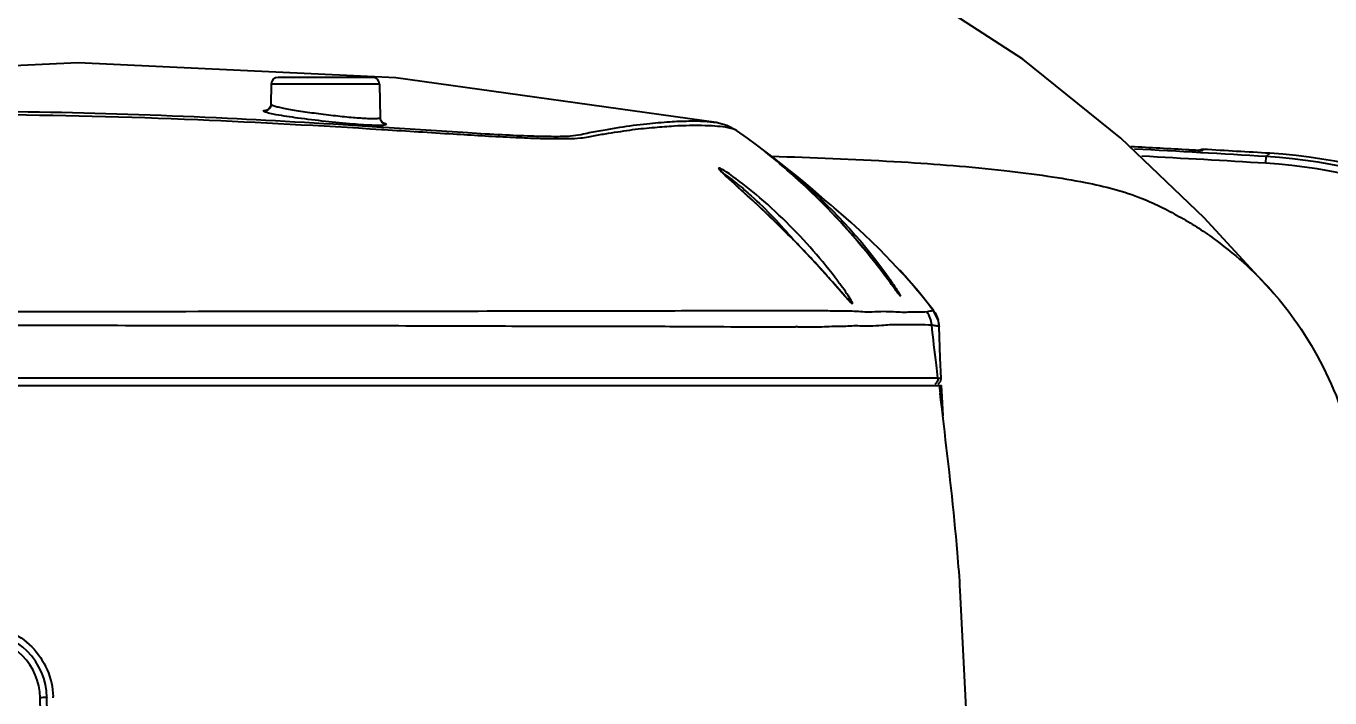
# Model space of a CAD drawing. Header units: millimetres. Extents: x 5828 to 6704, y 123 to 421.
# Drawn here: x 6580.433 to 6585.261, y 239.829 to 242.315 of the extents above; entities that cross this region are included whole.
import ezdxf

# ---------------------------------------------------------------- set-up
doc = ezdxf.new("R2010")
doc.units = ezdxf.units.MM
for name, color, linetype in [('外形图', 7, 'Continuous'), ('尺寸标注', 7, 'Continuous'), ('运动范围', 7, 'Continuous')]:
    doc.layers.add(name, color=color, linetype=linetype)
doc.styles.add('微软雅黑', font='msyh.ttc', dxfattribs={"height": 1.5})
doc.dimstyles.new('尺寸标注_1_20比例', dxfattribs={"dimtxt": 1.5, "dimasz": 1.25, "dimexe": 0.5, "dimexo": 0.4, "dimgap": 0.5, "dimtad": 1, "dimdec": 1, "dimlfac": 20, "dimdsep": 46, "dimtxsty": '微软雅黑', "dimcen": 0.09, "dimadec": 0, "dimazin": 0, "dimtp": 0.01, "dimtm": 0.01, "dimtfac": 1, "dimtdec": 1, "dimtofl": 0, "dimtmove": 0, "dimatfit": 3, "dimfxl": 1, "dimtolj": 1, "dimarcsym": 0})

# ---------------------------------------------------------------- blocks, each defined once
blk = doc.blocks.new('*D1116')
at = {"layer": 'Defpoints', "color": 0}
for p in [(6584.311, 246.3126), (6624.6766, 244.0809), (6580.2667, 236.2503), (6631.9232, 236.2503), (6532.269, 236.1435)]:
    blk.add_point(p, dxfattribs=at)
at = {"layer": '尺寸标注', "color": 0, "lineweight": -2}
blk.add_arc((6579.9508, 236.1946), 11.0175, 16.50404, 173.55736, dxfattribs=at)
at = {"layer": '尺寸标注', "color": 0}
for points in [[(6590.3116, 239.2767), (6590.7172, 239.3722), (6590.8009, 238.1077)], [(6568.7949, 237.4424), (6569.2109, 237.4192), (6568.9333, 236.1828)]]:
    blk.add_solid(points, dxfattribs=at)
at = {"layer": '尺寸标注', "color": 0, "insert": (6578.8726, 248.4438), "char_height": 1.5, "attachment_point": 5, "rotation": 5.0307, "style": '微软雅黑'}
blk.add_mtext('\\A1;-\\A1;170%%d', dxfattribs=at)

msp = doc.modelspace()

# ---------------------------------------------------------------- linework, layer by layer
at = {"layer": '外形图', "color": 7, "linetype": 'Continuous'}
for p, q in [((6581.7171, 242.1253), (6581.3662, 242.1253)), ((6582.9887, 241.9581), (6581.8021, 242.1237)), ((6581.3412, 242.1007), (6581.3399, 242.0252)), ((6581.7421, 242.1007), (6581.3412, 242.1007)), ((6581.7421, 242.1007), (6581.7443, 241.9757)), ((6581.7498, 241.9328), (6581.7576, 241.9323)), ((6581.7499, 241.9415), (6581.7578, 241.941)), ((6582.9886, 241.9581), (6582.989, 241.9581)), ((6583.0641, 241.9288), (6583.0641, 241.9288)), ((6583.1685, 241.8527), (6583.1384, 241.8751)), ((6583.1935, 241.8317), (6583.1728, 241.8485)), ((6583.1913, 241.8335), (6583.1945, 241.8335)), ((6583.202, 241.8246), (6583.1935, 241.8317)), ((6583.1945, 241.8335), (6583.2219, 241.8327)), ((6584.7501, 241.8563), (6584.7391, 241.8569)), ((6584.7635, 241.8557), (6584.7501, 241.8563)), ((6584.7741, 241.8552), (6584.7635, 241.8557)), ((6584.7892, 241.855), (6584.7931, 241.8587)), ((6585.0239, 241.8074), (6585.0255, 241.8324)), ((6585.0385, 241.8443), (6585.0255, 241.8324)), ((6583.212, 241.8164), (6583.202, 241.8246)), ((6583.2234, 241.8068), (6583.212, 241.8164)), ((6583.2362, 241.7959), (6583.2234, 241.8068)), ((6583.2505, 241.7835), (6583.2362, 241.7959)), ((6583.0116, 241.773), (6583.0075, 241.7774)), ((6583.3903, 241.6724), (6583.357, 241.701)), ((6583.4188, 241.3687), (6583.3914, 241.3995)), ((6583.6739, 241.4048), (6583.6589, 241.4211)), ((6583.736, 241.3337), (6583.6682, 241.4113)), ((6583.4603, 241.3215), (6583.4188, 241.3687)), ((6583.631, 241.3688), (6583.6148, 241.3904)), ((6583.6589, 241.331), (6583.631, 241.3688)), ((6583.7941, 241.2613), (6583.736, 241.3337)), ((6583.8141, 241.204), (6583.8145, 241.2036)), ((6583.8185, 241.088), (6583.8145, 241.2036)), ((6583.8145, 241.2036), (6583.8145, 241.2035)), ((6583.8215, 241.0115), (6583.8185, 241.088)), ((6583.8096, 241.012), (6577.1545, 241.0119)), ((6583.8187, 241.0115), (6583.8215, 241.0115)), ((6583.8187, 241.0115), (6583.8216, 241.0114)), ((6583.82, 241.0016), (6583.8215, 241.0115)), ((6577.1523, 240.9853), (6583.8229, 240.9853)), ((6583.8108, 240.9898), (6583.82, 241.0016)), ((6583.8252, 240.9426), (6583.8233, 240.9853)), ((6583.8197, 240.9422), (6583.8276, 240.8755)), ((6583.8219, 240.9232), (6583.8197, 240.9422)), ((6583.825, 240.897), (6583.8219, 240.9232)), ((6583.8287, 240.8724), (6583.8252, 240.9426)), ((6583.8289, 240.8635), (6583.825, 240.897)), ((6583.8313, 240.8429), (6583.8289, 240.8635)), ((6583.9463, 239.1707), (6583.8915, 240.226)), ((6580.4912, 239.5007), (6580.4855, 239.8296)), ((6580.5162, 239.5007), (6580.5105, 239.8296))]:
    msp.add_line(p, q, dxfattribs=at)
for points in [[(6585.0536, 241.3261), (6584.7961, 241.6055), (6584.4871, 241.9), (6584.1246, 242.1925), (6583.7251, 242.4515)], [(6581.8021, 242.1237), (6580.6265, 242.1788), (6579.429, 242.1242)], [(6581.3399, 242.0252), (6581.3385, 242.0174), (6581.3308, 242.0068), (6581.3259, 242.004)], [(6581.7514, 241.9582), (6581.7543, 241.9571), (6581.7525, 241.9584), (6581.7466, 241.966), (6581.7443, 241.9757)], [(6583.0641, 241.9288), (6583.0275, 241.9478), (6582.989, 241.9581)], [(6583.1384, 241.8751), (6583.1045, 241.9), (6583.0641, 241.9288)], [(6583.2281, 241.8067), (6583.1984, 241.8298), (6583.1685, 241.8527)], [(6584.7855, 241.8549), (6584.7858, 241.8549), (6584.7857, 241.8549), (6584.7842, 241.8549), (6584.7817, 241.855), (6584.7783, 241.8551), (6584.7741, 241.8552)], [(6583.357, 241.701), (6583.3363, 241.7185), (6583.3126, 241.7384), (6583.2856, 241.7606), (6583.2572, 241.7836), (6583.2281, 241.8067)], [(6583.6148, 241.3904), (6583.6051, 241.4032), (6583.5941, 241.4176), (6583.5818, 241.4334), (6583.5686, 241.4502), (6583.5541, 241.4683), (6583.5374, 241.4886), (6583.5178, 241.512), (6583.496, 241.5375), (6583.4736, 241.5629), (6583.4534, 241.5853), (6583.4345, 241.6057), (6583.4166, 241.6246), (6583.4003, 241.6415), (6583.3852, 241.657), (6583.3708, 241.6714), (6583.3573, 241.6847), (6583.3446, 241.697), (6583.3328, 241.7084), (6583.3219, 241.7188), (6583.3116, 241.7284), (6583.3019, 241.7374), (6583.2925, 241.746), (6583.2834, 241.7542), (6583.2747, 241.7621), (6583.2663, 241.7696), (6583.2505, 241.7835)], [(6583.1036, 241.688), (6583.0444, 241.7419), (6583.0337, 241.7518), (6583.0246, 241.7602), (6583.0173, 241.7673), (6583.0116, 241.773)], [(6583.3914, 241.3995), (6583.3759, 241.4167), (6583.359, 241.4352), (6583.3406, 241.4551), (6583.3208, 241.4762), (6583.2993, 241.4986), (6583.2748, 241.5239), (6583.2462, 241.5527), (6583.2168, 241.5816), (6583.1903, 241.6073), (6583.1662, 241.6302), (6583.1436, 241.6512), (6583.1228, 241.6705), (6583.1036, 241.688)], [(6583.4251, 241.6424), (6583.4138, 241.6521), (6583.3903, 241.6724)], [(6583.6589, 241.4211), (6583.5936, 241.489), (6583.5362, 241.5444), (6583.4887, 241.5877), (6583.4517, 241.6199), (6583.4251, 241.6424)], [(6583.4862, 241.2936), (6583.4861, 241.2937), (6583.4839, 241.2958), (6583.48, 241.2998), (6583.4746, 241.3056), (6583.468, 241.3129), (6583.4603, 241.3215)], [(6583.6673, 241.3202), (6583.6674, 241.3201), (6583.667, 241.3206), (6583.6652, 241.3228), (6583.6625, 241.3263), (6583.6589, 241.331)], [(6583.8146, 241.2038), (6583.8117, 241.2246), (6583.7938, 241.2618)]]:
    msp.add_lwpolyline(points, dxfattribs=at)
for centre, radius, start, end in [((6581.3662, 242.1003), 0.025, 90, 179), ((6581.7171, 242.1003), 0.025, 1, 90), ((6581.7039, 241.8022), 0.1636, 72.6318, 73.6488), ((6581.7693, 241.9762), 0.025, 228.0983, 235.8369), ((6581.3917, 181.9552), 59.9952, 86.801519, 87.007354), ((6581.3917, 181.9552), 59.9873, 86.527142, 86.993899), ((6581.3917, 181.9552), 59.9623, 86.527209, 86.966586), ((6584.9046, 244.8209), 2.9686, 266.805, 267.1742), ((6584.8482, 243.682), 1.8283, 267.1798, 267.6318), ((6584.8161, 242.9237), 1.0693, 267.6674, 267.8347), ((6584.7884, 242.0667), 0.2118, 268.6781, 269.0782), ((6584.7871, 241.9826), 0.1277, 269.0723, 269.6438), ((6584.7877, 241.8299), 0.0251, 86.7413, 95.0124), ((6581.3917, 181.9552), 60, 86.515409, 86.750135), ((6584.9044, 239.8364), 1.9996, 1.0427, 86.5299), ((6584.9171, 239.8484), 1.9996, 0.7525, 86.5198), ((6584.9044, 239.8364), 1.9746, 1.0728, 86.5321), ((6583.2495, 242.0098), 0.3359, 224.4444, 225.5372), ((6585.2142, 244.1167), 3.2169, 227.4563, 227.6112), ((6582.011, 239.8959), 2.2456, 40.6748, 42.2198), ((6582.2545, 240.4864), 1.4787, 36.2963, 36.7431), ((6582.4978, 240.5909), 1.3804, 33.9388, 34.6041), ((6581.9993, 239.886), 2.2609, 37.4721, 40.673), ((6583.7481, 241.5506), 0.3673, 222.9885, 223.428), ((6583.1653, 251.5053), 10.3031, 269.91152, 270.02887), ((6583.1634, 254.2356), 13.0335, 270.03137, 270.21764), ((6583.286, 237.1546), 4.0479, 89.9335, 90.0556), ((6583.7138, 241.2008), 0.1004, 1.7989, 15.7102), ((6581.5241, 240.6672), 2.312, 6.83, 7.1914), ((6580.2605, 239.8253), 0.25, 1, 88.5912), ((6580.2605, 239.8257), 0.225, 1.0039, 88.4313), ((6580.2621, 239.8243), 0.2714, 0.9654, 1.9806)]:
    msp.add_arc(centre, radius, start, end, dxfattribs=at)
for points, knots in [([(6581.3399, 242.0252), (6581.3398, 242.0189), (6581.3341, 242.0051), (6581.3197, 242.0001), (6581.3127, 242.0008)], [0, 0, 0, 0, 0.474153, 1, 1, 1, 1]), ([(6581.7335, 241.9722), (6581.7221, 241.9712), (6581.6926, 241.9723), (6581.6413, 241.9759), (6581.5778, 241.9825), (6581.51, 241.9908), (6581.4546, 241.9988), (6581.4144, 242.0053), (6581.3893, 242.0099), (6581.3692, 242.0141), (6581.3537, 242.0181), (6581.3453, 242.021), (6581.3399, 242.0237), (6581.3399, 242.0252)], [0, 0, 0, 0, 0.086062, 0.220835, 0.387661, 0.566039, 0.73445, 0.808517, 0.872774, 0.925289, 0.964474, 0.989292, 1, 1, 1, 1]), ([(6578.8164, 241.9462), (6579.306, 241.9787), (6580.0577, 241.9991), (6581.0358, 241.9739), (6581.5229, 241.9469), (6581.7498, 241.9328)], [0, 0, 0, 0, 0.50149, 0.767651, 1, 1, 1, 1]), ([(6579.2058, 241.9777), (6579.6446, 241.9995), (6580.303, 242.0082), (6581.1511, 241.9784), (6581.5596, 241.9539), (6581.7499, 241.9415)], [0, 0, 0, 0, 0.517806, 0.775206, 1, 1, 1, 1]), ([(6581.3127, 242.0008), (6581.3127, 242.0021), (6581.3192, 242.0038), (6581.323, 242.0043), (6581.3265, 242.0046)], [0, 0, 0, 0, 0.286014, 1, 1, 1, 1]), ([(6581.3247, 241.9948), (6581.3217, 241.9957), (6581.318, 241.9969), (6581.3127, 241.9994), (6581.3127, 242.0008)], [0, 0, 0, 0, 0.701974, 1, 1, 1, 1]), ([(6581.3588, 241.9873), (6581.3553, 241.988), (6581.3439, 241.9901), (6581.3325, 241.9926), (6581.3247, 241.9948)], [0, 0, 0, 0, 0.303924, 1, 1, 1, 1]), ([(6581.7232, 241.9476), (6581.6965, 241.9484), (6581.6359, 241.9527), (6581.5414, 241.962), (6581.4465, 241.9735), (6581.3856, 241.9824), (6581.3588, 241.9873)], [0, 0, 0, 0, 0.21781, 0.496803, 0.777213, 1, 1, 1, 1]), ([(6581.7443, 241.9757), (6581.7443, 241.9746), (6581.7395, 241.9726), (6581.7362, 241.9725), (6581.7335, 241.9722)], [0, 0, 0, 0, 0.296199, 1, 1, 1, 1]), ([(6581.7661, 241.9514), (6581.7661, 241.9503), (6581.7612, 241.9485), (6581.7538, 241.9479), (6581.7398, 241.9472), (6581.7293, 241.9475), (6581.7232, 241.9476)], [0, 0, 0, 0, 0.078535, 0.268876, 0.578064, 1, 1, 1, 1]), ([(6581.7573, 241.9568), (6581.7596, 241.956), (6581.7624, 241.9548), (6581.7661, 241.9525), (6581.7661, 241.9514)], [0, 0, 0, 0, 0.686681, 1, 1, 1, 1]), ([(6581.7576, 241.9323), (6581.8434, 241.927), (6581.9994, 241.917), (6582.1841, 241.9059), (6582.3069, 241.9005), (6582.379, 241.8985), (6582.437, 241.8984), (6582.4813, 241.9), (6582.5142, 241.9044), (6582.5484, 241.9125), (6582.5885, 241.9181), (6582.6348, 241.9255), (6582.6918, 241.9343), (6582.7576, 241.9402), (6582.8472, 241.9477), (6582.9097, 241.9488), (6582.9481, 241.9478)], [0, 0, 0, 0, 0.215976, 0.392528, 0.464434, 0.524841, 0.573427, 0.610204, 0.636054, 0.656549, 0.69841, 0.737575, 0.774299, 0.843345, 0.903327, 1, 1, 1, 1]), ([(6581.7578, 241.941), (6581.8616, 241.9343), (6582.0079, 241.9243), (6582.1897, 241.9136), (6582.2958, 241.9086), (6582.3802, 241.9068), (6582.4423, 241.9073), (6582.486, 241.9131), (6582.5282, 241.9234), (6582.5761, 241.931), (6582.647, 241.944), (6582.7267, 241.9534), (6582.812, 241.9616), (6582.8827, 241.9645), (6582.9402, 241.964), (6582.974, 241.9609), (6582.9886, 241.9581)], [0, 0, 0, 0, 0.252609, 0.355769, 0.441867, 0.5104, 0.560574, 0.59255, 0.617019, 0.665901, 0.710197, 0.792013, 0.860588, 0.91789, 0.963781, 1, 1, 1, 1]), ([(6582.9481, 241.9478), (6582.9532, 241.9477), (6582.9717, 241.947), (6582.9902, 241.9458), (6583.0035, 241.9443)], [0, 0, 0, 0, 0.273648, 1, 1, 1, 1]), ([(6583.0035, 241.9443), (6583.0162, 241.9429), (6583.0368, 241.9399), (6583.0574, 241.9335), (6583.0641, 241.9288)], [0, 0, 0, 0, 0.608339, 1, 1, 1, 1]), ([(6583.1706, 241.8504), (6583.1702, 241.8512), (6583.1756, 241.846), (6583.1792, 241.8443), (6583.1905, 241.835), (6583.1978, 241.8295), (6583.2022, 241.826)], [0, 0, 0, 0, 0.06417, 0.259973, 0.576603, 1, 1, 1, 1]), ([(6583.1806, 241.8421), (6583.1781, 241.8442), (6583.1754, 241.8473), (6583.1709, 241.8493), (6583.1706, 241.8504)], [0, 0, 0, 0, 0.738233, 1, 1, 1, 1]), ([(6583.6252, 241.3766), (6583.5567, 241.4683), (6583.4182, 241.6333), (6583.2592, 241.7784), (6583.1814, 241.8415)], [0, 0, 0, 0, 0.533378, 1, 1, 1, 1]), ([(6583.2219, 241.8327), (6583.3731, 241.8279), (6583.6514, 241.8164), (6583.9828, 241.7909), (6584.2092, 241.7622), (6584.3806, 241.7335), (6584.5252, 241.6975), (6584.6406, 241.6446), (6584.7102, 241.6069), (6584.7763, 241.5674), (6584.8591, 241.5093), (6584.9543, 241.4313), (6585.0225, 241.3618), (6585.0535, 241.3261)], [0, 0, 0, 0, 0.231193, 0.425523, 0.507801, 0.57977, 0.691225, 0.73391, 0.773368, 0.812166, 0.851547, 0.927789, 1, 1, 1, 1]), ([(6584.7757, 241.8551), (6584.7765, 241.8551), (6584.7791, 241.855), (6584.7817, 241.8549), (6584.7835, 241.8549)], [0, 0, 0, 0, 0.285745, 1, 1, 1, 1]), ([(6584.7863, 241.8549), (6584.7867, 241.8549), (6584.7876, 241.8549), (6584.7886, 241.8547), (6584.7892, 241.855)], [0, 0, 0, 0, 0.40242, 1, 1, 1, 1]), ([(6583.0374, 241.7679), (6583.0281, 241.7742), (6583.0237, 241.778), (6582.9975, 241.7917), (6582.9985, 241.7884)], [0, 0, 0, 0, 0.764781, 1, 1, 1, 1]), ([(6583.0097, 241.7746), (6583.0069, 241.7775), (6583.0032, 241.7818), (6582.9988, 241.7866), (6582.9986, 241.7885)], [0, 0, 0, 0, 0.675469, 1, 1, 1, 1]), ([(6583.2022, 241.826), (6583.2383, 241.7975), (6583.3983, 241.6639), (6583.5418, 241.5087), (6583.634, 241.3749)], [0, 0, 0, 0, 0.220567, 1, 1, 1, 1]), ([(6583.0391, 241.7466), (6583.0368, 241.7488), (6583.0284, 241.7565), (6583.02, 241.7643), (6583.0142, 241.7701)], [0, 0, 0, 0, 0.282198, 1, 1, 1, 1]), ([(6583.0165, 241.768), (6583.024, 241.7639), (6583.0419, 241.7511), (6583.0591, 241.7377), (6583.0693, 241.7293)], [0, 0, 0, 0, 0.393901, 1, 1, 1, 1]), ([(6583.4395, 241.371), (6583.3816, 241.4485), (6583.2837, 241.5595), (6583.1444, 241.6872), (6583.0718, 241.7445), (6583.0374, 241.7679)], [0, 0, 0, 0, 0.511714, 0.779625, 1, 1, 1, 1]), ([(6583.2545, 241.5444), (6583.2182, 241.5807), (6583.1493, 241.647), (6583.0782, 241.7109), (6583.0456, 241.7407)], [0, 0, 0, 0, 0.536891, 1, 1, 1, 1]), ([(6583.0693, 241.7293), (6583.086, 241.7156), (6583.1592, 241.652), (6583.2263, 241.5814), (6583.275, 241.524)], [0, 0, 0, 0, 0.223055, 1, 1, 1, 1]), ([(6583.4238, 241.363), (6583.4112, 241.3773), (6583.3562, 241.4392), (6583.2994, 241.4993), (6583.2545, 241.5444)], [0, 0, 0, 0, 0.230792, 1, 1, 1, 1]), ([(6583.4467, 241.3369), (6583.4448, 241.339), (6583.4372, 241.3477), (6583.4296, 241.3564), (6583.4238, 241.363)], [0, 0, 0, 0, 0.239405, 1, 1, 1, 1]), ([(6583.473, 241.3239), (6583.471, 241.3268), (6583.4623, 241.3396), (6583.4534, 241.3521), (6583.4463, 241.3617)], [0, 0, 0, 0, 0.228909, 1, 1, 1, 1]), ([(6583.6669, 241.3205), (6583.6645, 241.3235), (6583.6505, 241.3421), (6583.6368, 241.361), (6583.6252, 241.3766)], [0, 0, 0, 0, 0.165254, 1, 1, 1, 1]), ([(6583.6431, 241.3616), (6583.6469, 241.3559), (6583.6537, 241.3455), (6583.6627, 241.3319), (6583.6677, 241.3224), (6583.6711, 241.3177), (6583.6712, 241.316)], [0, 0, 0, 0, 0.384456, 0.694994, 0.907263, 1, 1, 1, 1]), ([(6583.4794, 241.3001), (6583.4771, 241.3026), (6583.4661, 241.3148), (6583.4553, 241.3271), (6583.4467, 241.3369)], [0, 0, 0, 0, 0.206665, 1, 1, 1, 1]), ([(6583.4939, 241.288), (6583.4928, 241.2923), (6583.4857, 241.3045), (6583.4783, 241.3161), (6583.473, 241.3239)], [0, 0, 0, 0, 0.319461, 1, 1, 1, 1]), ([(6583.4939, 241.288), (6583.4938, 241.2869), (6583.4855, 241.2924), (6583.4843, 241.295), (6583.4814, 241.2981)], [0, 0, 0, 0, 0.215792, 1, 1, 1, 1]), ([(6583.6712, 241.316), (6583.6712, 241.3156), (6583.6684, 241.3185), (6583.6679, 241.3192), (6583.6669, 241.3205)], [0, 0, 0, 0, 0.217097, 1, 1, 1, 1]), ([(6585.0535, 241.3261), (6585.0799, 241.2959), (6585.181, 241.1674), (6585.2579, 241.0202), (6585.3003, 240.9044)], [0, 0, 0, 0, 0.245581, 1, 1, 1, 1]), ([(6583.435, 241.26), (6583.4129, 241.2603), (6583.3789, 241.262), (6583.325, 241.2612), (6583.2134, 241.2606), (6582.9817, 241.2611), (6582.5932, 241.2602), (6582.073, 241.2594), (6581.2069, 241.2586), (6580.5175, 241.2574), (6580.0394, 241.258)], [0, 0, 0, 0, 0.019519, 0.030072, 0.047612, 0.118115, 0.234771, 0.390866, 0.577641, 1, 1, 1, 1]), ([(6583.7693, 241.2574), (6583.7482, 241.2561), (6583.7175, 241.2566), (6583.6763, 241.2552), (6583.6441, 241.2575), (6583.6068, 241.259), (6583.5713, 241.2564), (6583.5374, 241.2567), (6583.5066, 241.2592), (6583.4719, 241.2603), (6583.4477, 241.2598), (6583.435, 241.26)], [0, 0, 0, 0, 0.189819, 0.274681, 0.369552, 0.47906, 0.60893, 0.688819, 0.782941, 0.885691, 1, 1, 1, 1]), ([(6583.7936, 241.2615), (6583.7922, 241.2614), (6583.784, 241.2607), (6583.7759, 241.2589), (6583.7693, 241.2574)], [0, 0, 0, 0, 0.17544, 1, 1, 1, 1]), ([(6583.7941, 241.2613), (6583.794, 241.2613), (6583.7939, 241.2614), (6583.7937, 241.2615), (6583.7937, 241.2615)], [0, 0, 0, 0, 0.398073, 1, 1, 1, 1]), ([(6580.1165, 241.2084), (6580.434, 241.2082), (6580.9025, 241.2074), (6581.5121, 241.2073), (6581.9318, 241.2062), (6582.3116, 241.2049), (6582.6424, 241.2043), (6582.9162, 241.2039), (6583.0788, 241.2023), (6583.1494, 241.2022)], [0, 0, 0, 0, 0.314065, 0.463447, 0.602927, 0.729197, 0.839158, 0.930133, 1, 1, 1, 1]), ([(6583.2129, 241.2023), (6583.2193, 241.2023), (6583.2424, 241.2024), (6583.2654, 241.2025), (6583.282, 241.2025)], [0, 0, 0, 0, 0.279024, 1, 1, 1, 1]), ([(6583.2907, 241.2025), (6583.2989, 241.2025), (6583.3244, 241.2024), (6583.3498, 241.2019), (6583.3669, 241.2021)], [0, 0, 0, 0, 0.325778, 1, 1, 1, 1]), ([(6583.3669, 241.2021), (6583.3714, 241.2022), (6583.3879, 241.2026), (6583.4044, 241.2037), (6583.4164, 241.2041)], [0, 0, 0, 0, 0.272311, 1, 1, 1, 1]), ([(6583.4164, 241.2041), (6583.4271, 241.2044), (6583.4411, 241.2044), (6583.4551, 241.2047), (6583.4585, 241.2048)], [0, 0, 0, 0, 0.758555, 1, 1, 1, 1]), ([(6583.4585, 241.2048), (6583.462, 241.2049), (6583.4751, 241.2054), (6583.4882, 241.2063), (6583.4978, 241.2065)], [0, 0, 0, 0, 0.263196, 1, 1, 1, 1]), ([(6583.4978, 241.2065), (6583.5175, 241.2069), (6583.5524, 241.2046), (6583.5966, 241.2077), (6583.6293, 241.2107), (6583.6613, 241.211), (6583.6974, 241.2103), (6583.7412, 241.2121), (6583.7706, 241.21), (6583.7866, 241.2094)], [0, 0, 0, 0, 0.204668, 0.362186, 0.459234, 0.545659, 0.693747, 0.834037, 1, 1, 1, 1]), ([(6583.8096, 241.0126), (6583.8077, 241.0287), (6583.8, 241.0943), (6583.7921, 241.1599), (6583.7866, 241.2094)], [0, 0, 0, 0, 0.245267, 1, 1, 1, 1]), ([(6583.7866, 241.2094), (6583.7915, 241.2085), (6583.799, 241.2072), (6583.8081, 241.2053), (6583.8125, 241.2048), (6583.8141, 241.204)], [0, 0, 0, 0, 0.537225, 0.811577, 1, 1, 1, 1]), ([(6583.8145, 240.9853), (6583.8154, 240.978), (6583.8165, 240.9685), (6583.8177, 240.9589), (6583.818, 240.9567)], [0, 0, 0, 0, 0.760765, 1, 1, 1, 1]), ([(6583.8925, 240.226), (6583.8896, 240.2728), (6583.8742, 240.4789), (6583.8499, 240.6842), (6583.8313, 240.8429)], [0, 0, 0, 0, 0.226868, 1, 1, 1, 1]), ([(6580.2706, 240.0988), (6580.3046, 240.0975), (6580.3728, 240.0819), (6580.4586, 240.0225), (6580.517, 239.9359), (6580.5322, 239.8677), (6580.5334, 239.8337)], [0, 0, 0, 0, 0.249954, 0.499914, 0.7499, 1, 1, 1, 1]), ([(6580.5105, 239.8296), (6580.5105, 239.8298), (6580.5095, 239.8296), (6580.5084, 239.8299), (6580.506, 239.8298), (6580.5016, 239.8299), (6580.4945, 239.8298), (6580.4887, 239.8297), (6580.4855, 239.8296)], [0, 0, 0, 0, 0.019666, 0.07652, 0.168646, 0.292817, 0.617812, 1, 1, 1, 1])]:
    msp.add_open_spline(points, degree=3, knots=knots, dxfattribs=at)
for points in [[(6581.7443, 241.9757), (6581.7443, 241.9721), (6581.7452, 241.9684), (6581.7468, 241.9652)], [(6581.7468, 241.9652), (6581.7482, 241.9623), (6581.7502, 241.9597), (6581.7526, 241.9576)], [(6581.7528, 241.9583), (6581.7543, 241.9578), (6581.7558, 241.9573), (6581.7573, 241.9568)], [(6581.7552, 241.9556), (6581.7584, 241.9534), (6581.7623, 241.9519), (6581.7661, 241.9514)], [(6584.7931, 241.8587), (6584.7886, 241.859), (6584.7839, 241.8579), (6584.78, 241.8558)], [(6582.9986, 241.7885), (6583.0023, 241.7857), (6583.0053, 241.7816), (6583.0069, 241.7773)], [(6583.7866, 241.2094), (6583.7851, 241.2263), (6583.779, 241.2434), (6583.7693, 241.2573)], [(6583.7937, 241.2615), (6583.8012, 241.2516), (6583.807, 241.24), (6583.8104, 241.228)], [(6583.8096, 241.012), (6583.8102, 241.0034), (6583.8052, 240.9935), (6583.7978, 240.989)], [(6583.8096, 241.0126), (6583.8105, 241.0126), (6583.8115, 241.0125), (6583.8125, 241.0124)], [(6583.8125, 241.0124), (6583.8146, 241.0121), (6583.8166, 241.0117), (6583.8187, 241.0115)]]:
    msp.add_open_spline(points, degree=3, dxfattribs=at)
at = {"layer": '运动范围'}
msp.add_arc((6580.2667, 236.2503), 45.095, 10, 350, dxfattribs=at)

# ---------------------------------------------------------------- dimensions: what is measured, and where the dimension line sits
at = {"layer": '尺寸标注'}
dim = msp.add_angular_dim_2l(base=(6584.311, 246.3126), line1=((6532.269, 236.1435), (6631.9232, 236.2503)), line2=((6580.2667, 236.2503), (6624.6766, 244.0809)), text='\\A1;-<>', dimstyle='尺寸标注_1_20比例', override={"dimtxsty": '微软雅黑'}, dxfattribs=at)
dim.commit()
dim.dimension.update_dxf_attribs({"geometry": '*D1116', "text_midpoint": (6578.8726, 248.4438)})

doc.saveas('drawing.dxf')
